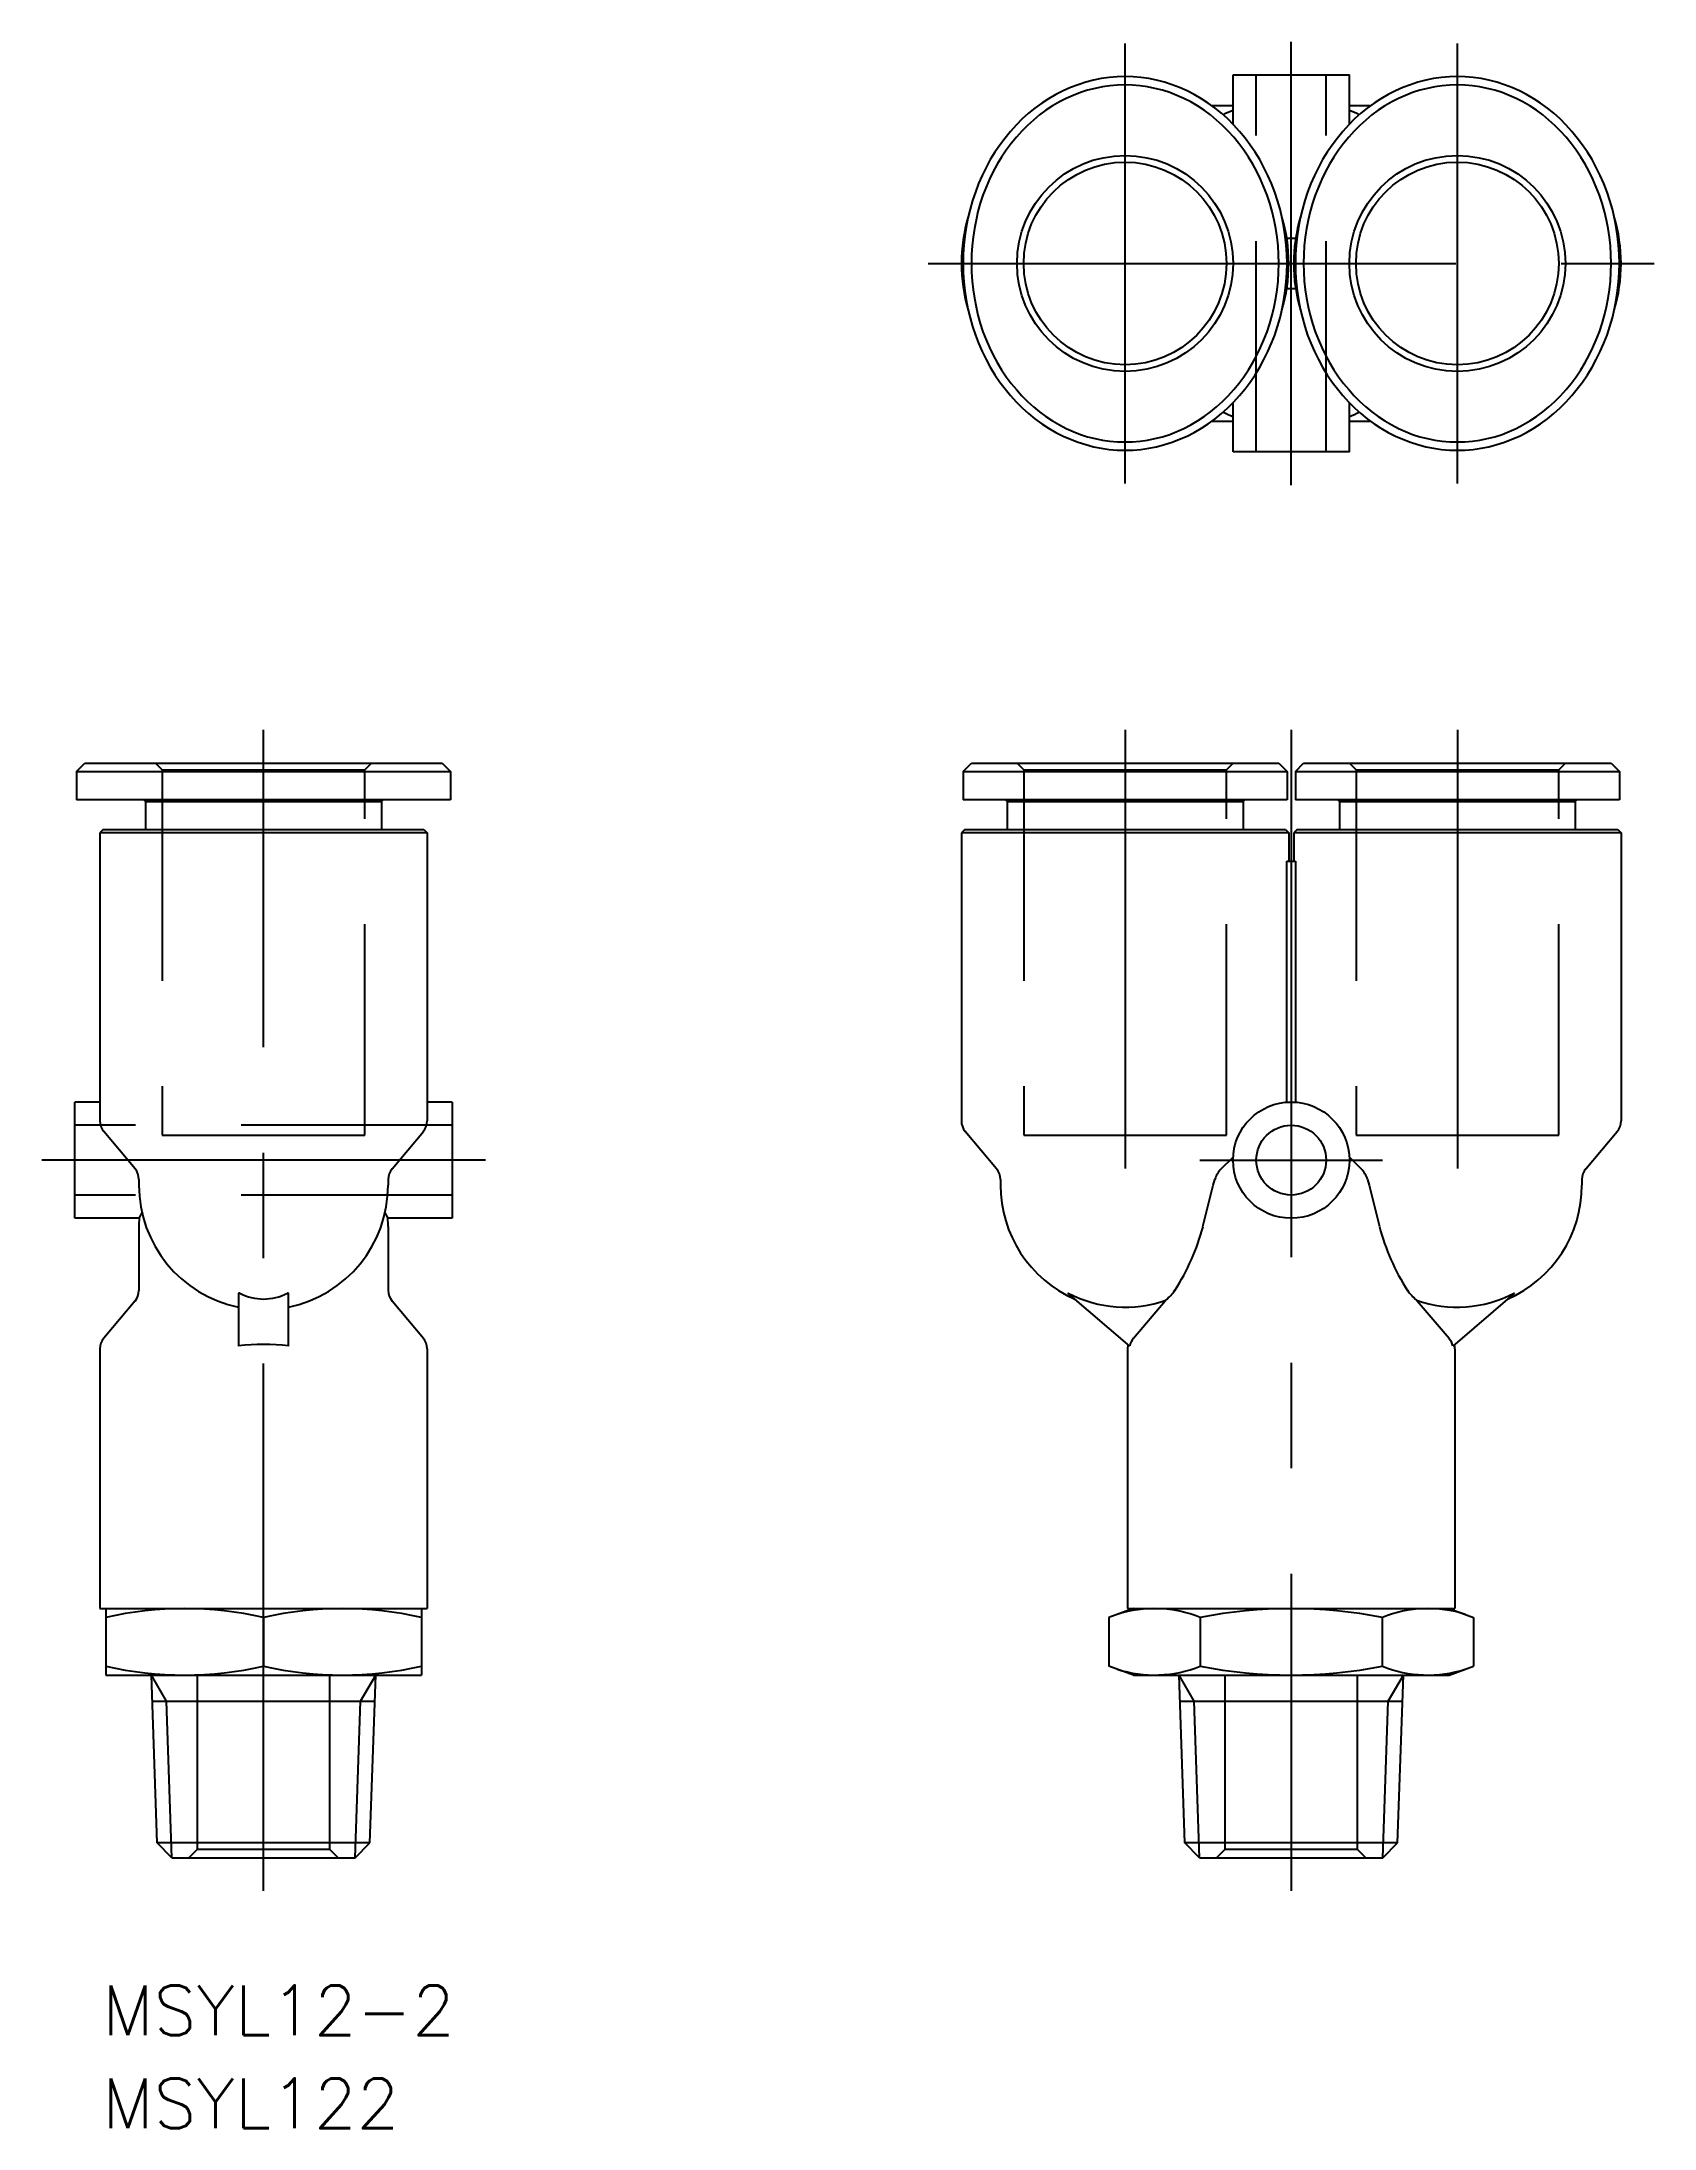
# Model space of a CAD drawing. Extents: x -75 to 22, y -16 to 109.
import ezdxf

# ---------------------------------------------------------------- set-up
doc = ezdxf.new("R2010")
doc.units = 0
doc.linetypes.add('CENTER', pattern=[50.8, 31.75, -6.35, 6.35, -6.35])
doc.linetypes.add('DASHED', pattern=[19.05, 12.7, -6.35])
doc.layers.get('0').update_dxf_attribs({"linetype": 'CONTINUOUS'})
doc.layers.add('CENTER', color=1, linetype='CENTER')
doc.styles.get("Standard").update_dxf_attribs({"font": 'txt.shx', "height": 3, "bigfont": 'bigfont.shx'})

msp = doc.modelspace()

# ---------------------------------------------------------------- linework, layer by layer
at = {"color": 7, "linetype": 'CONTINUOUS'}
for p, q in [((-3.5, 107.34), (3.5, 107.34)), ((-3.5, 104.37), (-3.5, 107.34)), ((3.5, 104.37), (3.5, 107.34)), ((-4.78, 105.49), (-3.5, 105.49)), ((3.5, 105.49), (4.78, 105.49)), ((0.26, 97.49), (-0.26, 97.49)), ((-0.26, 94.49), (0.26, 94.49)), ((-3.5, 84.64), (-3.5, 87.6)), ((3.5, 84.64), (3.5, 87.6)), ((-4.78, 86.49), (-3.5, 86.49)), ((3.5, 86.49), (4.78, 86.49)), ((3.5, 84.64), (-3.5, 84.64)), ((-73.1, 65.4), (-72.6, 65.9)), ((-73.1, 65.4), (-50.6, 65.4)), ((-73.1, 65.4), (-73.1, 63.7)), ((-72.6, 65.9), (-51.1, 65.9)), ((-51.1, 65.9), (-50.6, 65.4)), ((-50.6, 65.4), (-50.6, 63.7)), ((-19.75, 65.4), (-19.25, 65.9)), ((-19.75, 65.4), (-0.25, 65.4)), ((-19.75, 65.4), (-19.75, 63.7)), ((-19.25, 65.9), (-0.75, 65.9)), ((-0.75, 65.9), (-0.25, 65.4)), ((-0.25, 65.4), (-0.25, 63.7)), ((0.25, 65.4), (0.75, 65.9)), ((0.25, 65.4), (19.75, 65.4)), ((0.25, 65.4), (0.25, 63.7)), ((0.75, 65.9), (19.25, 65.9)), ((19.25, 65.9), (19.75, 65.4)), ((19.75, 65.4), (19.75, 63.7)), ((-50.6, 63.7), (-73.1, 63.7)), ((-68.95, 63.6), (-69.05, 63.7)), ((-68.95, 63.6), (-54.75, 63.6)), ((-68.95, 63.6), (-68.95, 61.9)), ((-54.75, 63.6), (-54.65, 63.7)), ((-54.75, 63.6), (-54.75, 61.9)), ((-0.25, 63.7), (-19.75, 63.7)), ((-17.1, 63.6), (-17.2, 63.7)), ((-17.1, 63.6), (-2.9, 63.6)), ((-17.1, 63.6), (-17.1, 61.9)), ((-2.9, 63.6), (-2.8, 63.7)), ((-2.9, 63.6), (-2.9, 61.9)), ((19.75, 63.7), (0.25, 63.7)), ((2.9, 63.6), (2.8, 63.7)), ((2.9, 63.6), (17.1, 63.6)), ((2.9, 63.6), (2.9, 61.9)), ((17.1, 63.6), (17.2, 63.7)), ((17.1, 63.6), (17.1, 61.9)), ((-71.5, 61.9), (-71.7, 61.7)), ((-52, 61.7), (-71.7, 61.7)), ((-71.7, 61.7), (-71.7, 44.36)), ((-71.5, 61.9), (-52.2, 61.9)), ((-52.2, 61.9), (-52, 61.7)), ((-52, 61.7), (-52, 44.36)), ((-19.65, 61.9), (-19.85, 61.7)), ((-0.15, 61.7), (-19.85, 61.7)), ((-19.85, 61.7), (-19.85, 44.36)), ((-19.65, 61.9), (-0.35, 61.9)), ((-0.35, 61.9), (-0.15, 61.7)), ((-0.15, 61.7), (-0.15, 60)), ((0.35, 61.9), (0.15, 61.7)), ((19.85, 61.7), (0.15, 61.7)), ((0.15, 61.7), (0.15, 60)), ((0.35, 61.9), (19.65, 61.9)), ((19.65, 61.9), (19.85, 61.7)), ((19.85, 61.7), (19.85, 44.36)), ((-0.26, 45.49), (-0.26, 60)), ((-0.26, 60), (0.26, 60)), ((0.26, 60), (0.26, 45.49)), ((-73.2, 38.5), (-73.2, 45.5)), ((-71.7, 45.5), (-73.2, 45.5)), ((-50.5, 45.5), (-52, 45.5)), ((-50.5, 45.5), (-50.5, 38.5)), ((-69.58, 41.48), (-71.46, 43.72)), ((-54.11, 41.48), (-52.23, 43.72)), ((-17.73, 41.48), (-19.62, 43.72)), ((17.73, 41.48), (19.62, 43.72)), ((-4.22, 41.48), (-3.5, 42.17)), ((3.5, 42.17), (4.22, 41.48)), ((-69.35, 40.84), (-69.35, 40.5)), ((-54.35, 40.84), (-54.35, 40.5)), ((-17.5, 40.84), (-17.5, 40.5)), ((-5.31, 38), (-4.69, 40.5)), ((-4.69, 40.5), (-4.6, 40.84)), ((4.6, 40.84), (4.69, 40.5)), ((4.69, 40.5), (5.31, 38)), ((17.5, 40.84), (17.5, 40.5)), ((-69.33, 38.5), (-73.2, 38.5)), ((-69.35, 38), (-69.35, 34.16)), ((-69.33, 38.5), (-69.16, 38.82)), ((-54.54, 38.82), (-54.36, 38.5)), ((-50.5, 38.5), (-54.36, 38.5)), ((-54.35, 38), (-54.35, 34.16)), ((-63.35, 34), (-63.35, 33.99)), ((-63.35, 33.99), (-63.35, 30.81)), ((-63.28, 33.99), (-63.35, 33.99)), ((-60.35, 33.99), (-60.41, 33.99)), ((-60.35, 33.99), (-60.35, 34)), ((-60.35, 30.81), (-60.35, 33.99)), ((-13.44, 33.99), (-13.42, 34)), ((-9.72, 30.81), (-13.44, 33.99)), ((13.44, 33.99), (9.72, 30.81)), ((13.42, 34), (13.44, 33.99)), ((-69.58, 33.52), (-71.46, 31.28)), ((-54.11, 33.52), (-52.23, 31.28)), ((-9.5, 31.28), (-7.59, 33.52)), ((-7.59, 33.52), (-7.55, 33.57)), ((7.55, 33.57), (7.59, 33.52)), ((7.59, 33.52), (9.5, 31.28)), ((-71.7, 30.64), (-71.7, 15)), ((-52, 30.64), (-52, 15)), ((-9.85, 30.64), (-9.85, 15)), ((9.85, 30.64), (9.85, 15)), ((-71.7, 15), (-52, 15)), ((-71.35, 15), (-71.35, 11)), ((-61.85, 14.47), (-61.85, 11.53)), ((-52.35, 15), (-52.35, 11)), ((-9.5, 15), (-10.97, 14.47)), ((-10.97, 14.47), (-10.97, 11.53)), ((-9.85, 15), (9.85, 15)), ((-5.48, 14.47), (-5.48, 11.53)), ((5.48, 14.47), (5.48, 11.53)), ((9.5, 15), (10.97, 14.47)), ((10.97, 14.47), (10.97, 11.53)), ((-9.5, 11), (-10.97, 11.53)), ((9.5, 11), (10.97, 11.53)), ((-71.35, 11), (-52.35, 11)), ((-68.25, 0.89), (-68.6, 11)), ((-55.45, 0.89), (-55.09, 11)), ((-9.5, 11), (9.5, 11)), ((-6.4, 0.89), (-6.75, 11)), ((6.4, 0.89), (6.75, 11)), ((-68.55, 9.42), (-55.15, 9.42)), ((-6.7, 9.42), (6.7, 9.42)), ((-55.45, 0.89), (-68.25, 0.89)), ((-67.36, 0), (-68.25, 0.89)), ((-67.36, 0), (-56.34, 0)), ((-56.34, 0), (-55.45, 0.89)), ((6.4, 0.89), (-6.4, 0.89)), ((-5.51, 0), (-6.4, 0.89)), ((-5.51, 0), (5.51, 0)), ((5.51, 0), (6.4, 0.89))]:
    msp.add_line(p, q, dxfattribs=at)
at = {"color": 3, "linetype": 'DASHED'}
for p, q in [((-2.1, 84.64), (-2.1, 107.34)), ((2.1, 84.64), (2.1, 107.34)), ((-68.35, 65.9), (-67.95, 65.5)), ((-67.95, 65.5), (-67.95, 43.5)), ((-67.95, 65.5), (-55.75, 65.5)), ((-55.75, 65.5), (-55.35, 65.9)), ((-55.75, 43.5), (-55.75, 65.5)), ((-16.5, 65.9), (-16.1, 65.5)), ((-16.1, 65.5), (-3.9, 65.5)), ((-16.1, 65.5), (-16.1, 43.5)), ((-3.9, 65.5), (-3.5, 65.9)), ((-3.9, 43.5), (-3.9, 65.5)), ((3.5, 65.9), (3.9, 65.5)), ((3.9, 65.5), (3.9, 43.5)), ((3.9, 65.5), (16.1, 65.5)), ((16.1, 65.5), (16.5, 65.9)), ((16.1, 43.5), (16.1, 65.5)), ((-50.5, 44.1), (-73.2, 44.1)), ((-67.95, 43.5), (-55.75, 43.5)), ((-16.1, 43.5), (-3.9, 43.5)), ((3.9, 43.5), (16.1, 43.5)), ((-50.5, 39.9), (-73.2, 39.9)), ((-65.85, 11), (-65.85, 0.5)), ((-57.85, 0.5), (-57.85, 11)), ((-4, 11), (-4, 0.5)), ((4, 0.5), (4, 11)), ((-65.85, 0.5), (-66.35, 0)), ((-57.85, 0.5), (-65.85, 0.5)), ((-57.35, 0), (-57.85, 0.5)), ((-4, 0.5), (-4.5, 0)), ((4, 0.5), (-4, 0.5)), ((4.5, 0), (4, 0.5))]:
    msp.add_line(p, q, dxfattribs=at)
at = {"color": 3, "linetype": 'CONTINUOUS'}
for p, q in [((-67.69, 9.42), (-68.6, 11)), ((-56.01, 9.42), (-55.09, 11)), ((-5.84, 9.42), (-6.75, 11)), ((5.84, 9.42), (6.75, 11)), ((-67.36, 0), (-67.69, 9.42)), ((-56.34, 0), (-56.01, 9.42)), ((-5.51, 0), (-5.84, 9.42)), ((5.51, 0), (5.84, 9.42))]:
    msp.add_line(p, q, dxfattribs=at)
at = {"color": 7, "linetype": 'CONTINUOUS'}
for points in [[(-10, 84.74, 0), (-9.52, 84.75, 0), (-9.04, 84.79, 0), (-8.57, 84.86, 0), (-8.1, 84.95, 0), (-7.63, 85.08, 0), (-7.17, 85.22, 0), (-6.72, 85.4, 0), (-6.27, 85.59, 0), (-5.83, 85.82, 0), (-5.4, 86.07, 0), (-4.99, 86.34, 0), (-4.58, 86.63, 0), (-4.19, 86.95, 0), (-3.81, 87.29, 0), (-3.45, 87.65, 0), (-3.11, 88.03, 0), (-2.78, 88.43, 0), (-2.46, 88.85, 0), (-2.17, 89.29, 0), (-1.89, 89.74, 0), (-1.64, 90.2, 0), (-1.4, 90.69, 0), (-1.19, 91.18, 0), (-0.99, 91.68, 0), (-0.82, 92.2, 0), (-0.67, 92.72, 0), (-0.54, 93.25, 0), (-0.44, 93.79, 0), (-0.36, 94.34, 0), (-0.3, 94.89, 0), (-0.26, 95.44, 0), (-0.25, 95.99, 0), (-0.26, 96.54, 0), (-0.3, 97.09, 0), (-0.36, 97.64, 0), (-0.44, 98.18, 0), (-0.54, 98.72, 0), (-0.67, 99.25, 0), (-0.82, 99.78, 0), (-0.99, 100.29, 0), (-1.19, 100.8, 0), (-1.4, 101.29, 0), (-1.64, 101.77, 0), (-1.89, 102.24, 0), (-2.17, 102.69, 0), (-2.46, 103.12, 0), (-2.78, 103.54, 0), (-3.11, 103.94, 0), (-3.45, 104.32, 0), (-3.81, 104.69, 0), (-4.19, 105.03, 0), (-4.58, 105.34, 0), (-4.99, 105.64, 0), (-5.4, 105.91, 0), (-5.83, 106.16, 0), (-6.27, 106.38, 0), (-6.72, 106.58, 0), (-7.17, 106.75, 0), (-7.63, 106.9, 0), (-8.1, 107.02, 0), (-8.57, 107.12, 0), (-9.04, 107.18, 0), (-9.52, 107.22, 0), (-10, 107.24, 0), (-10.48, 107.22, 0), (-10.96, 107.18, 0), (-11.43, 107.12, 0), (-11.9, 107.02, 0), (-12.37, 106.9, 0), (-12.83, 106.75, 0), (-13.28, 106.58, 0), (-13.73, 106.38, 0), (-14.17, 106.16, 0), (-14.6, 105.91, 0), (-15.01, 105.64, 0), (-15.42, 105.34, 0), (-15.81, 105.03, 0), (-16.19, 104.69, 0), (-16.55, 104.32, 0), (-16.89, 103.94, 0), (-17.22, 103.54, 0), (-17.54, 103.12, 0), (-17.83, 102.69, 0), (-18.11, 102.24, 0), (-18.36, 101.77, 0), (-18.6, 101.29, 0), (-18.81, 100.8, 0), (-19.01, 100.29, 0), (-19.18, 99.78, 0), (-19.33, 99.25, 0), (-19.46, 98.72, 0), (-19.56, 98.18, 0), (-19.64, 97.64, 0), (-19.7, 97.09, 0), (-19.74, 96.54, 0), (-19.75, 95.99, 0), (-19.74, 95.44, 0), (-19.7, 94.89, 0), (-19.64, 94.34, 0), (-19.56, 93.79, 0), (-19.46, 93.25, 0), (-19.33, 92.72, 0), (-19.18, 92.2, 0), (-19.01, 91.68, 0), (-18.81, 91.18, 0), (-18.6, 90.69, 0), (-18.36, 90.2, 0), (-18.11, 89.74, 0), (-17.83, 89.29, 0), (-17.54, 88.85, 0), (-17.22, 88.43, 0), (-16.89, 88.03, 0), (-16.55, 87.65, 0), (-16.19, 87.29, 0), (-15.81, 86.95, 0), (-15.42, 86.63, 0), (-15.01, 86.34, 0), (-14.6, 86.07, 0), (-14.17, 85.82, 0), (-13.73, 85.59, 0), (-13.28, 85.4, 0), (-12.83, 85.22, 0), (-12.37, 85.08, 0), (-11.9, 84.95, 0), (-11.43, 84.86, 0), (-10.96, 84.79, 0), (-10.48, 84.75, 0), (-10, 84.74, 0)], [(10, 84.74, 0), (10.48, 84.75, 0), (10.96, 84.79, 0), (11.43, 84.86, 0), (11.9, 84.95, 0), (12.37, 85.08, 0), (12.83, 85.22, 0), (13.28, 85.4, 0), (13.73, 85.59, 0), (14.17, 85.82, 0), (14.6, 86.07, 0), (15.01, 86.34, 0), (15.42, 86.63, 0), (15.81, 86.95, 0), (16.19, 87.29, 0), (16.55, 87.65, 0), (16.89, 88.03, 0), (17.22, 88.43, 0), (17.54, 88.85, 0), (17.83, 89.29, 0), (18.11, 89.74, 0), (18.36, 90.2, 0), (18.6, 90.69, 0), (18.81, 91.18, 0), (19.01, 91.68, 0), (19.18, 92.2, 0), (19.33, 92.72, 0), (19.46, 93.25, 0), (19.56, 93.79, 0), (19.64, 94.34, 0), (19.7, 94.89, 0), (19.74, 95.44, 0), (19.75, 95.99, 0), (19.74, 96.54, 0), (19.7, 97.09, 0), (19.64, 97.64, 0), (19.56, 98.18, 0), (19.46, 98.72, 0), (19.33, 99.25, 0), (19.18, 99.78, 0), (19.01, 100.29, 0), (18.81, 100.8, 0), (18.6, 101.29, 0), (18.36, 101.77, 0), (18.11, 102.24, 0), (17.83, 102.69, 0), (17.54, 103.12, 0), (17.22, 103.54, 0), (16.89, 103.94, 0), (16.55, 104.32, 0), (16.19, 104.69, 0), (15.81, 105.03, 0), (15.42, 105.34, 0), (15.01, 105.64, 0), (14.6, 105.91, 0), (14.17, 106.16, 0), (13.73, 106.38, 0), (13.28, 106.58, 0), (12.83, 106.75, 0), (12.37, 106.9, 0), (11.9, 107.02, 0), (11.43, 107.12, 0), (10.96, 107.18, 0), (10.48, 107.22, 0), (10, 107.24, 0), (9.52, 107.22, 0), (9.04, 107.18, 0), (8.57, 107.12, 0), (8.1, 107.02, 0), (7.63, 106.9, 0), (7.17, 106.75, 0), (6.72, 106.58, 0), (6.27, 106.38, 0), (5.83, 106.16, 0), (5.4, 105.91, 0), (4.99, 105.64, 0), (4.58, 105.34, 0), (4.19, 105.03, 0), (3.81, 104.69, 0), (3.45, 104.32, 0), (3.11, 103.94, 0), (2.78, 103.54, 0), (2.46, 103.12, 0), (2.17, 102.69, 0), (1.89, 102.24, 0), (1.64, 101.77, 0), (1.4, 101.29, 0), (1.19, 100.8, 0), (0.99, 100.29, 0), (0.82, 99.78, 0), (0.67, 99.25, 0), (0.54, 98.72, 0), (0.44, 98.18, 0), (0.36, 97.64, 0), (0.3, 97.09, 0), (0.26, 96.54, 0), (0.25, 95.99, 0), (0.26, 95.44, 0), (0.3, 94.89, 0), (0.36, 94.34, 0), (0.44, 93.79, 0), (0.54, 93.25, 0), (0.67, 92.72, 0), (0.82, 92.2, 0), (0.99, 91.68, 0), (1.19, 91.18, 0), (1.4, 90.69, 0), (1.64, 90.2, 0), (1.89, 89.74, 0), (2.17, 89.29, 0), (2.46, 88.85, 0), (2.78, 88.43, 0), (3.11, 88.03, 0), (3.45, 87.65, 0), (3.81, 87.29, 0), (4.19, 86.95, 0), (4.58, 86.63, 0), (4.99, 86.34, 0), (5.4, 86.07, 0), (5.83, 85.82, 0), (6.27, 85.59, 0), (6.72, 85.4, 0), (7.17, 85.22, 0), (7.63, 85.08, 0), (8.1, 84.95, 0), (8.57, 84.86, 0), (9.04, 84.79, 0), (9.52, 84.75, 0), (10, 84.74, 0)], [(-10, 85.24, 0), (-9.55, 85.25, 0), (-9.09, 85.29, 0), (-8.64, 85.35, 0), (-8.2, 85.44, 0), (-7.75, 85.56, 0), (-7.31, 85.7, 0), (-6.88, 85.87, 0), (-6.46, 86.06, 0), (-6.05, 86.27, 0), (-5.64, 86.51, 0), (-5.24, 86.77, 0), (-4.86, 87.05, 0), (-4.49, 87.35, 0), (-4.13, 87.68, 0), (-3.79, 88.02, 0), (-3.46, 88.39, 0), (-3.15, 88.77, 0), (-2.85, 89.17, 0), (-2.57, 89.58, 0), (-2.31, 90.02, 0), (-2.07, 90.46, 0), (-1.84, 90.92, 0), (-1.64, 91.39, 0), (-1.45, 91.87, 0), (-1.29, 92.37, 0), (-1.15, 92.87, 0), (-1.03, 93.38, 0), (-0.93, 93.89, 0), (-0.85, 94.41, 0), (-0.79, 94.93, 0), (-0.76, 95.46, 0), (-0.75, 95.99, 0), (-0.76, 96.52, 0), (-0.79, 97.04, 0), (-0.85, 97.57, 0), (-0.93, 98.09, 0), (-1.03, 98.6, 0), (-1.15, 99.11, 0), (-1.29, 99.61, 0), (-1.45, 100.1, 0), (-1.64, 100.58, 0), (-1.84, 101.06, 0), (-2.07, 101.52, 0), (-2.31, 101.96, 0), (-2.57, 102.39, 0), (-2.85, 102.81, 0), (-3.15, 103.21, 0), (-3.46, 103.59, 0), (-3.79, 103.95, 0), (-4.13, 104.3, 0), (-4.49, 104.62, 0), (-4.86, 104.93, 0), (-5.24, 105.21, 0), (-5.64, 105.47, 0), (-6.05, 105.71, 0), (-6.46, 105.92, 0), (-6.88, 106.11, 0), (-7.31, 106.28, 0), (-7.75, 106.42, 0), (-8.2, 106.53, 0), (-8.64, 106.62, 0), (-9.09, 106.69, 0), (-9.55, 106.73, 0), (-10, 106.74, 0), (-10.45, 106.73, 0), (-10.91, 106.69, 0), (-11.36, 106.62, 0), (-11.8, 106.53, 0), (-12.25, 106.42, 0), (-12.69, 106.28, 0), (-13.12, 106.11, 0), (-13.54, 105.92, 0), (-13.95, 105.71, 0), (-14.36, 105.47, 0), (-14.76, 105.21, 0), (-15.14, 104.93, 0), (-15.51, 104.62, 0), (-15.87, 104.3, 0), (-16.21, 103.95, 0), (-16.54, 103.59, 0), (-16.85, 103.21, 0), (-17.15, 102.81, 0), (-17.43, 102.39, 0), (-17.69, 101.96, 0), (-17.93, 101.52, 0), (-18.16, 101.06, 0), (-18.36, 100.58, 0), (-18.55, 100.1, 0), (-18.71, 99.61, 0), (-18.85, 99.11, 0), (-18.97, 98.6, 0), (-19.07, 98.09, 0), (-19.15, 97.57, 0), (-19.21, 97.04, 0), (-19.24, 96.52, 0), (-19.25, 95.99, 0), (-19.24, 95.46, 0), (-19.21, 94.93, 0), (-19.15, 94.41, 0), (-19.07, 93.89, 0), (-18.97, 93.38, 0), (-18.85, 92.87, 0), (-18.71, 92.37, 0), (-18.55, 91.87, 0), (-18.36, 91.39, 0), (-18.16, 90.92, 0), (-17.93, 90.46, 0), (-17.69, 90.02, 0), (-17.43, 89.58, 0), (-17.15, 89.17, 0), (-16.85, 88.77, 0), (-16.54, 88.39, 0), (-16.21, 88.02, 0), (-15.87, 87.68, 0), (-15.51, 87.35, 0), (-15.14, 87.05, 0), (-14.76, 86.77, 0), (-14.36, 86.51, 0), (-13.95, 86.27, 0), (-13.54, 86.06, 0), (-13.12, 85.87, 0), (-12.69, 85.7, 0), (-12.25, 85.56, 0), (-11.8, 85.44, 0), (-11.36, 85.35, 0), (-10.91, 85.29, 0), (-10.45, 85.25, 0), (-10, 85.24, 0)], [(10, 85.24, 0), (10.45, 85.25, 0), (10.91, 85.29, 0), (11.36, 85.35, 0), (11.8, 85.45, 0), (12.25, 85.56, 0), (12.69, 85.7, 0), (13.12, 85.87, 0), (13.54, 86.06, 0), (13.95, 86.27, 0), (14.36, 86.51, 0), (14.76, 86.77, 0), (15.14, 87.05, 0), (15.51, 87.35, 0), (15.87, 87.68, 0), (16.21, 88.02, 0), (16.54, 88.39, 0), (16.85, 88.77, 0), (17.15, 89.17, 0), (17.43, 89.58, 0), (17.69, 90.02, 0), (17.93, 90.46, 0), (18.16, 90.92, 0), (18.36, 91.39, 0), (18.55, 91.87, 0), (18.71, 92.37, 0), (18.85, 92.87, 0), (18.97, 93.38, 0), (19.07, 93.89, 0), (19.15, 94.41, 0), (19.21, 94.93, 0), (19.24, 95.46, 0), (19.25, 95.99, 0), (19.24, 96.52, 0), (19.21, 97.04, 0), (19.15, 97.57, 0), (19.07, 98.09, 0), (18.97, 98.6, 0), (18.85, 99.11, 0), (18.71, 99.61, 0), (18.55, 100.1, 0), (18.36, 100.58, 0), (18.16, 101.06, 0), (17.93, 101.52, 0), (17.69, 101.96, 0), (17.43, 102.39, 0), (17.15, 102.81, 0), (16.85, 103.21, 0), (16.54, 103.59, 0), (16.21, 103.95, 0), (15.87, 104.3, 0), (15.51, 104.62, 0), (15.14, 104.93, 0), (14.76, 105.21, 0), (14.36, 105.47, 0), (13.95, 105.71, 0), (13.54, 105.92, 0), (13.12, 106.11, 0), (12.69, 106.28, 0), (12.25, 106.42, 0), (11.8, 106.53, 0), (11.36, 106.62, 0), (10.91, 106.69, 0), (10.45, 106.73, 0), (10, 106.74, 0), (9.55, 106.73, 0), (9.09, 106.69, 0), (8.64, 106.62, 0), (8.2, 106.53, 0), (7.75, 106.42, 0), (7.31, 106.28, 0), (6.88, 106.11, 0), (6.46, 105.92, 0), (6.05, 105.71, 0), (5.64, 105.47, 0), (5.24, 105.21, 0), (4.86, 104.93, 0), (4.49, 104.62, 0), (4.13, 104.3, 0), (3.79, 103.95, 0), (3.46, 103.59, 0), (3.15, 103.21, 0), (2.85, 102.81, 0), (2.57, 102.39, 0), (2.31, 101.96, 0), (2.07, 101.52, 0), (1.84, 101.06, 0), (1.64, 100.58, 0), (1.45, 100.1, 0), (1.29, 99.61, 0), (1.15, 99.11, 0), (1.03, 98.6, 0), (0.93, 98.09, 0), (0.85, 97.57, 0), (0.79, 97.04, 0), (0.76, 96.52, 0), (0.75, 95.99, 0), (0.76, 95.46, 0), (0.79, 94.93, 0), (0.85, 94.41, 0), (0.93, 93.89, 0), (1.03, 93.38, 0), (1.15, 92.87, 0), (1.29, 92.37, 0), (1.45, 91.87, 0), (1.64, 91.39, 0), (1.84, 90.92, 0), (2.07, 90.46, 0), (2.31, 90.02, 0), (2.57, 89.58, 0), (2.85, 89.17, 0), (3.15, 88.77, 0), (3.46, 88.39, 0), (3.79, 88.02, 0), (4.13, 87.68, 0), (4.49, 87.35, 0), (4.86, 87.05, 0), (5.24, 86.77, 0), (5.64, 86.51, 0), (6.05, 86.27, 0), (6.46, 86.06, 0), (6.88, 85.87, 0), (7.31, 85.7, 0), (7.75, 85.56, 0), (8.2, 85.45, 0), (8.64, 85.35, 0), (9.09, 85.29, 0), (9.55, 85.25, 0), (10, 85.24, 0)]]:
    msp.add_polyline3d(points, dxfattribs=at)
for centre, radius in [((-10, 95.99), 6.5), ((-10, 95.99), 6.1), ((10, 95.99), 6.5), ((10, 95.99), 6.1), ((0, 42), 3.5), ((0, 42), 2.1)]:
    msp.add_circle(centre, radius, dxfattribs=at)
for centre, radius, start, end in [((0, 95.99), 9.85, 110.8137, 114.5963), ((0, 95.99), 9.85, 65.4038, 69.1863), ((-10, 95.99), 9.85, 163.4471, 196.5525), ((-10, 95.99), 9.85, 343.4478, 16.5531), ((10, 95.99), 9.85, 163.4473, 196.5527), ((10, 95.99), 9.85, 343.4473, 16.5527), ((0, 95.99), 9.85, 245.4039, 249.1863), ((0, 95.99), 9.85, 290.8137, 294.5962), ((-70.7, 44.36), 1, 180, 220.0063), ((-53, 44.36), 1, 319.9937, 0), ((-18.85, 44.36), 1, 180, 220.0063), ((18.85, 44.36), 1, 319.9937, 0), ((-70.35, 40.84), 1, 0, 40.0063), ((-53.35, 40.84), 1, 139.9937, 180), ((-18.5, 40.84), 1, 0, 40.0063), ((-3.08, 40.38), 1.58, 135.8126, 163.1895), ((3.08, 40.38), 1.58, 16.8105, 44.1874), ((18.5, 40.84), 1, 139.9937, 180), ((-61.85, 40.5), 7.5, 180, 258.463), ((-61.85, 40.5), 7.5, 281.537, 0), ((-10, 40.5), 7.5, 180, 246.2011), ((10, 40.5), 7.5, 293.7989, 0), ((-61.85, 38), 7.5, 176.1774, 180), ((-61.85, 38), 7.5, 0, 3.8226), ((-18.16, 41.38), 13.29, 327.084, 345.2445), ((18.16, 41.38), 13.29, 194.7555, 212.916), ((-70.35, 34.16), 1, 319.9937, 0), ((-62.04, 104.8), 70.82, 268.9458, 268.9973), ((-61.85, 36.71), 3.07, 242.1244, 297.8756), ((-61.65, 104.8), 70.82, 271.0027, 271.0542), ((-53.35, 34.16), 1, 180, 220.0063), ((-10, 40.5), 7.35, 242.2727, 289.5151), ((-9.08, 35.51), 2.47, 308.3533, 326.9625), ((9.08, 35.51), 2.47, 213.0375, 231.6467), ((10, 40.5), 7.35, 250.4849, 297.7273), ((-70.7, 30.64), 1, 139.9937, 180), ((-61.85, 17.2), 13.7, 83.7135, 96.2865), ((-53, 30.64), 1, 0, 40.0063), ((-8.85, 30.64), 1, 164.8766, 180), ((-8.74, 30.63), 0.996, 139.6258, 169.5512), ((8.74, 30.63), 0.996, 10.4488, 40.3742), ((8.85, 30.64), 1, 0, 15.1234), ((-66.6, -6.36), 21.36, 77.1497, 102.8503), ((-57.1, -6.36), 21.36, 77.1497, 102.8503), ((-8.23, 7.7), 7.3, 67.9259, 107.9259), ((0, -13.39), 28.39, 78.8596, 101.1404), ((8.23, 7.7), 7.3, 72.0741, 112.0741), ((-66.6, 32.36), 21.36, 257.1497, 282.8503), ((-57.1, 32.36), 21.36, 257.1497, 282.8503), ((-8.23, 18.3), 7.3, 252.0741, 292.0741), ((0, 39.39), 28.39, 258.8596, 281.1404), ((8.23, 18.3), 7.3, 247.9259, 287.9259)]:
    msp.add_arc(centre, radius, start, end, dxfattribs=at)
at = {"layer": 'CENTER', "color": 1, "linetype": 'CENTER'}
for p, q in [((0, 82.64), (0, 109.34)), ((-10, 82.74), (-10, 109.24)), ((10, 82.74), (10, 109.24)), ((-21.85, 95.99), (21.85, 95.99)), ((-61.85, -2), (-61.85, 67.9)), ((-10, 67.9), (-10, 41.5)), ((0, 67.9), (0, -2)), ((10, 67.9), (10, 41.5)), ((-48.5, 42), (-75.2, 42)), ((-5.5, 42), (5.5, 42))]:
    msp.add_line(p, q, dxfattribs=at)

# ---------------------------------------------------------------- texts
at = {"color": 7, "linetype": 'CONTINUOUS'}
for s, p in [('MSYL12-2', (-71.55, -10.69)), ('MSYL122', (-71.55, -16.29))]:
    msp.add_text(s, height=3, dxfattribs=at).set_placement(p)

doc.saveas('drawing.dxf')
